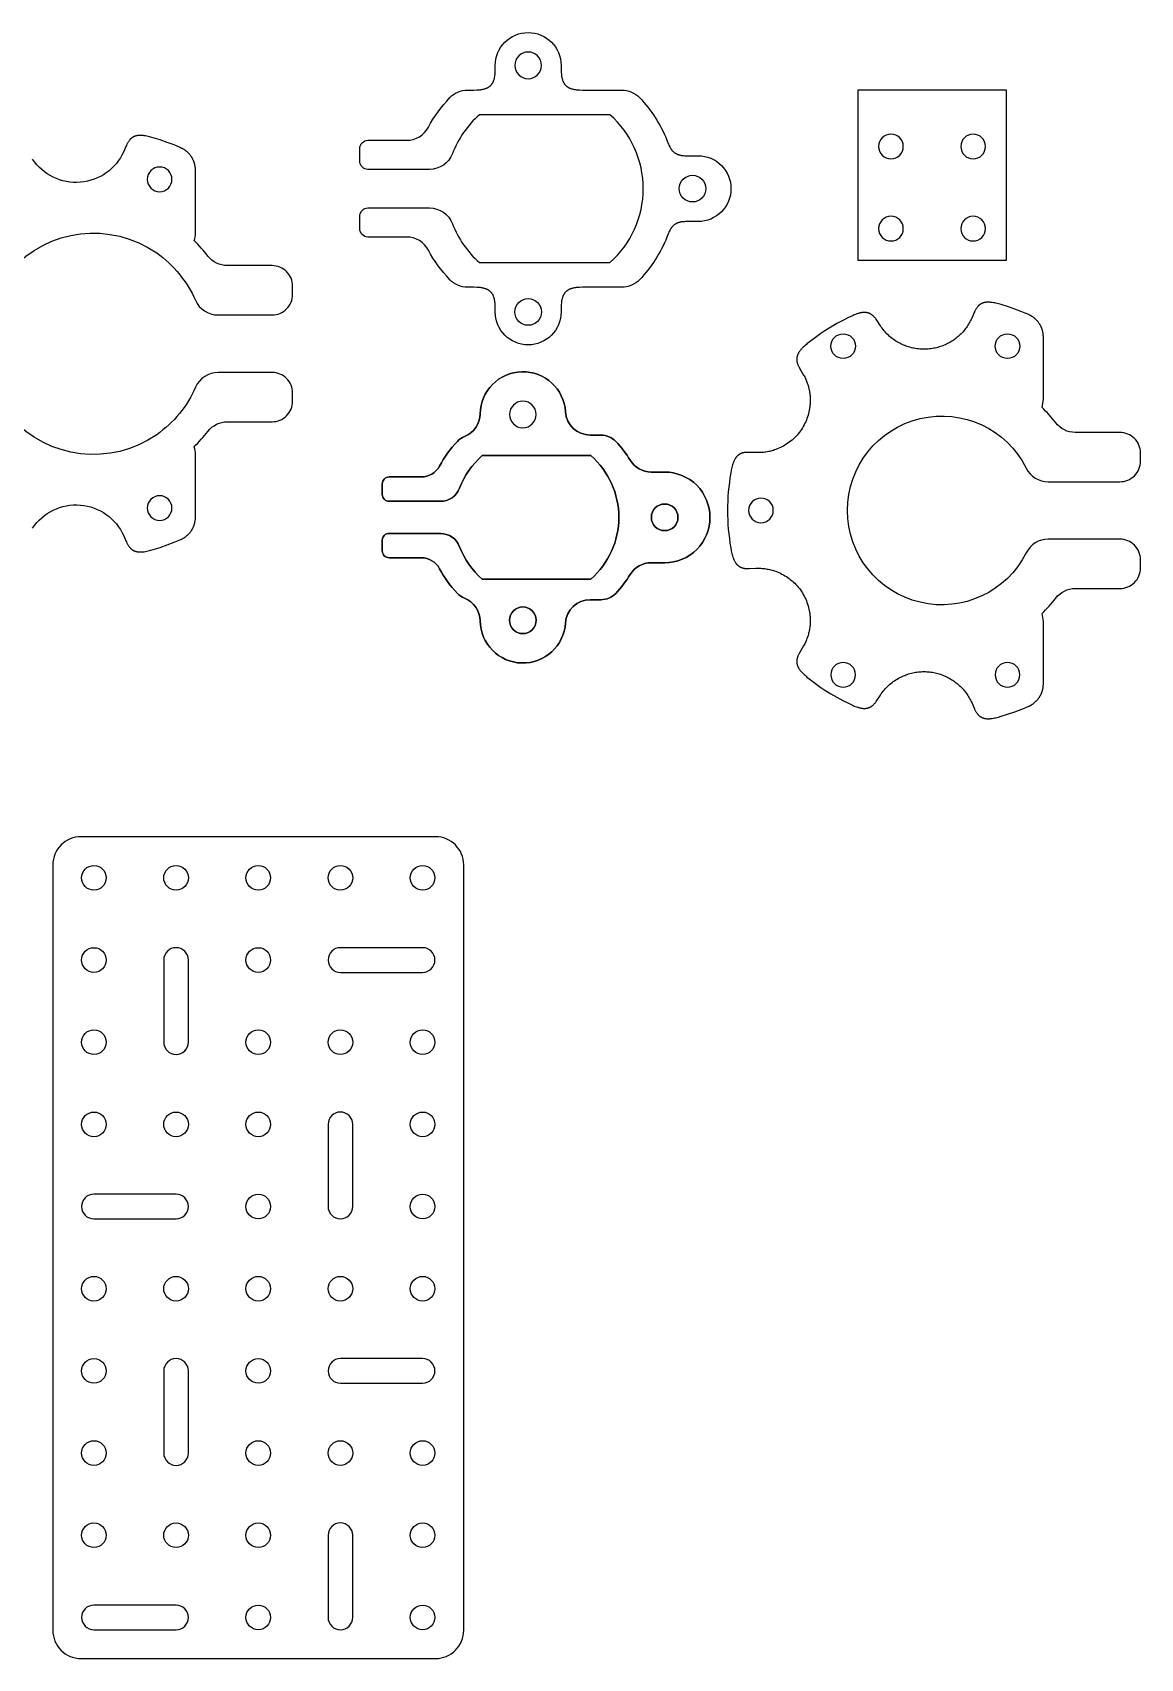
# Model space of a CAD drawing. Extents: x 544 to 790, y -228 to 395.
# Drawn here: x 655.4 to 790.2, y 195.5 to 393.4 of the extents above; entities that cross this region are included whole.
import ezdxf

# ---------------------------------------------------------------- set-up
doc = ezdxf.new("R2010")
doc.units = 0
doc.layers.add('DEFAULT', color=7, linetype='CONTINUOUS')
doc.layers.add('FAB', color=7, linetype='CONTINUOUS')

msp = doc.modelspace()

# ---------------------------------------------------------------- linework, layer by layer
at = {"layer": 'DEFAULT'}
msp.add_lwpolyline([(739.96, 335.25), (739.97, 334.69), (739.99, 334.12), (740.02, 333.55), (740.06, 332.98), (740.12, 332.41), (740.19, 331.84), (740.27, 331.26), (740.36, 330.69), (740.43, 330.34), (740.47, 330.17), (740.5, 330.01), (740.54, 329.86), (740.58, 329.71), (740.63, 329.56), (740.65, 329.49), (740.68, 329.42), (740.7, 329.36), (740.73, 329.29), (740.76, 329.23), (740.79, 329.16), (740.82, 329.1), (740.85, 329.04), (740.88, 328.99), (740.92, 328.93), (740.95, 328.87), (740.99, 328.82), (741.01, 328.8), (741.03, 328.77), (741.05, 328.75), (741.07, 328.72), (741.09, 328.7), (741.11, 328.68), (741.13, 328.65), (741.16, 328.63), (741.18, 328.61), (741.2, 328.59), (741.22, 328.57), (741.25, 328.55), (741.27, 328.53), (741.29, 328.51), (741.32, 328.49), (741.34, 328.47), (741.37, 328.46), (741.4, 328.44), (741.42, 328.42), (741.45, 328.41), (741.47, 328.39), (741.5, 328.38), (741.53, 328.36), (741.56, 328.35), (741.59, 328.34), (741.61, 328.32), (741.64, 328.31), (741.67, 328.3), (741.7, 328.29), (741.73, 328.28), (741.76, 328.27), (741.79, 328.26), (741.83, 328.25), (741.86, 328.24), (741.92, 328.23), (741.99, 328.21), (742.05, 328.2), (742.12, 328.19), (742.19, 328.19), (742.26, 328.18), (742.33, 328.18), (742.41, 328.17), (742.48, 328.17), (742.63, 328.18), (743.43, 328.22), (743.58, 328.22), (743.73, 328.22), (743.88, 328.22), (744.04, 328.21), (744.19, 328.2), (744.34, 328.19), (744.5, 328.17), (744.65, 328.15), (744.8, 328.12), (744.95, 328.09), (745.1, 328.06), (745.25, 328.02), (745.4, 327.98), (745.55, 327.94), (745.69, 327.89), (745.83, 327.84), (746.02, 327.77), (746.21, 327.69), (746.4, 327.61), (746.59, 327.51), (746.77, 327.41), (746.95, 327.31), (747.13, 327.2), (747.31, 327.08), (747.48, 326.95), (747.65, 326.82), (747.82, 326.68), (747.98, 326.54), (748.14, 326.39), (748.29, 326.24), (748.43, 326.08), (748.57, 325.91), (748.71, 325.74), (748.84, 325.57), (748.96, 325.39), (749.08, 325.21), (749.19, 325.02), (749.3, 324.83), (749.39, 324.64), (749.48, 324.45), (749.57, 324.25), (749.64, 324.05), (749.71, 323.85), (749.77, 323.66), (749.83, 323.45), (749.88, 323.25), (749.92, 323.05), (749.95, 322.85), (749.97, 322.73), (749.99, 322.6), (750, 322.47), (750.02, 322.33), (750.02, 322.2), (750.03, 322.07), (750.03, 321.94), (750.03, 321.8), (750.03, 321.67), (750.03, 321.53), (750.02, 321.4), (750.01, 321.26), (749.99, 321.12), (749.97, 320.99), (749.95, 320.85), (749.93, 320.72), (749.9, 320.58), (749.88, 320.45), (749.84, 320.31), (749.81, 320.18), (749.77, 320.04), (749.73, 319.91), (749.68, 319.78), (749.64, 319.65), (749.59, 319.52), (749.54, 319.39), (749.48, 319.26), (749.42, 319.13), (749.36, 319.01), (749.3, 318.89), (749.23, 318.76), (748.74, 317.94), (748.67, 317.81), (748.63, 317.74), (748.6, 317.68), (748.57, 317.61), (748.54, 317.55), (748.52, 317.49), (748.49, 317.42), (748.47, 317.36), (748.45, 317.29), (748.44, 317.26), (748.44, 317.23), (748.43, 317.2), (748.42, 317.17), (748.42, 317.14), (748.41, 317.11), (748.41, 317.07), (748.4, 317.04), (748.4, 317.01), (748.4, 316.98), (748.39, 316.95), (748.39, 316.92), (748.39, 316.89), (748.39, 316.86), (748.39, 316.83), (748.39, 316.8), (748.4, 316.77), (748.4, 316.73), (748.4, 316.7), (748.41, 316.67), (748.41, 316.64), (748.42, 316.61), (748.42, 316.58), (748.43, 316.55), (748.44, 316.52), (748.44, 316.49), (748.45, 316.46), (748.46, 316.43), (748.47, 316.4), (748.48, 316.37), (748.49, 316.34), (748.5, 316.31), (748.52, 316.28), (748.53, 316.25), (748.54, 316.22), (748.56, 316.19), (748.59, 316.13), (748.62, 316.08), (748.66, 316.02), (748.69, 315.96), (748.73, 315.9), (748.77, 315.84), (748.82, 315.79), (748.86, 315.73), (748.91, 315.68), (748.96, 315.62), (749.01, 315.56), (749.06, 315.51), (749.17, 315.4), (749.28, 315.29), (749.4, 315.19), (749.52, 315.08), (749.64, 314.98), (749.9, 314.77), (750.34, 314.43), (750.82, 314.08), (751.33, 313.72), (751.83, 313.39), (752.53, 312.95), (753.26, 312.52), (754.01, 312.12), (754.77, 311.74), (755.09, 311.59), (755.25, 311.52), (755.4, 311.45), (755.55, 311.39), (755.69, 311.34), (755.84, 311.29), (755.91, 311.27), (755.98, 311.25), (756.05, 311.23), (756.12, 311.22), (756.19, 311.2), (756.26, 311.19), (756.32, 311.18), (756.39, 311.17), (756.46, 311.16), (756.52, 311.16), (756.59, 311.16), (756.65, 311.16), (756.69, 311.16), (756.72, 311.16), (756.75, 311.16), (756.78, 311.16), (756.81, 311.17), (756.84, 311.17), (756.87, 311.17), (756.9, 311.18), (756.93, 311.18), (756.97, 311.19), (757, 311.2), (757.03, 311.2), (757.06, 311.21), (757.08, 311.22), (757.11, 311.23), (757.14, 311.24), (757.17, 311.25), (757.2, 311.26), (757.23, 311.27), (757.26, 311.28), (757.29, 311.3), (757.31, 311.31), (757.34, 311.32), (757.37, 311.34), (757.4, 311.35), (757.42, 311.37), (757.45, 311.39), (757.48, 311.4), (757.5, 311.42), (757.53, 311.44), (757.55, 311.46), (757.58, 311.48), (757.6, 311.5), (757.63, 311.52), (757.68, 311.56), (757.73, 311.61), (757.78, 311.66), (757.82, 311.71), (757.87, 311.76), (757.92, 311.81), (757.96, 311.87), (758.01, 311.93), (758.05, 311.99), (758.14, 312.11), (758.57, 312.78), (758.67, 312.94), (758.78, 313.09), (758.9, 313.24), (759.02, 313.38), (759.14, 313.53), (759.27, 313.67), (759.41, 313.8), (759.55, 313.94), (759.69, 314.06), (759.84, 314.19), (759.99, 314.31), (760.14, 314.42), (760.3, 314.53), (760.45, 314.64), (760.61, 314.73), (760.77, 314.83), (760.92, 314.9), (761.06, 314.98), (761.22, 315.05), (761.37, 315.12), (761.53, 315.18), (761.68, 315.24), (761.84, 315.3), (762.01, 315.35), (762.17, 315.4), (762.34, 315.44), (762.51, 315.48), (762.67, 315.52), (762.84, 315.55), (763.01, 315.57), (763.19, 315.6), (763.36, 315.61), (763.53, 315.62), (763.7, 315.63), (763.88, 315.63), (764.05, 315.63), (764.22, 315.62), (764.39, 315.61), (764.56, 315.6), (764.73, 315.57), (764.9, 315.55), (765.07, 315.52), (765.24, 315.49), (765.4, 315.45), (765.56, 315.4), (765.72, 315.36), (765.88, 315.31), (766.04, 315.25), (766.18, 315.2), (766.32, 315.14), (766.46, 315.08), (766.6, 315.02), (766.74, 314.95), (766.88, 314.88), (767.01, 314.81), (767.15, 314.73), (767.28, 314.64), (767.42, 314.56), (767.55, 314.47), (767.68, 314.37), (767.8, 314.28), (767.93, 314.17), (768.05, 314.07), (768.17, 313.96), (768.29, 313.85), (768.41, 313.74), (768.52, 313.62), (768.63, 313.5), (768.74, 313.37), (768.84, 313.25), (768.94, 313.12), (769.04, 312.99), (769.13, 312.85), (769.22, 312.72), (769.31, 312.58), (769.39, 312.44), (769.47, 312.3), (769.55, 312.15), (769.62, 312.01), (769.69, 311.86), (770.01, 311.1), (770.08, 310.96), (770.11, 310.9), (770.14, 310.83), (770.18, 310.77), (770.22, 310.71), (770.25, 310.65), (770.29, 310.6), (770.33, 310.54), (770.37, 310.49), (770.39, 310.47), (770.41, 310.44), (770.43, 310.42), (770.46, 310.39), (770.48, 310.37), (770.5, 310.35), (770.52, 310.33), (770.55, 310.31), (770.57, 310.28), (770.59, 310.26), (770.62, 310.24), (770.64, 310.23), (770.67, 310.21), (770.69, 310.19), (770.72, 310.17), (770.74, 310.15), (770.77, 310.14), (770.79, 310.12), (770.82, 310.11), (770.85, 310.09), (770.88, 310.08), (770.9, 310.07), (770.93, 310.05), (770.96, 310.04), (770.99, 310.03), (771.02, 310.02), (771.05, 310.01), (771.08, 310), (771.11, 309.99), (771.14, 309.98), (771.17, 309.97), (771.2, 309.96), (771.23, 309.95), (771.26, 309.95), (771.29, 309.94), (771.33, 309.94), (771.39, 309.93), (771.46, 309.92), (771.53, 309.91), (771.59, 309.91), (771.66, 309.91), (771.73, 309.91), (771.81, 309.91), (771.88, 309.91), (771.95, 309.92), (772.02, 309.93), (772.1, 309.93), (772.17, 309.94), (772.33, 309.97), (772.48, 310), (772.63, 310.03), (772.79, 310.07), (772.95, 310.11), (773.26, 310.2), (774.06, 310.44), (774.92, 310.74), (775.79, 311.07), (776.21, 311.24), (776.63, 311.42), (776.68, 311.44), (776.73, 311.47), (776.78, 311.49), (776.82, 311.52), (776.87, 311.55), (776.92, 311.57), (776.97, 311.6), (777.02, 311.63), (777.06, 311.66), (777.11, 311.69), (777.16, 311.73), (777.2, 311.76), (777.25, 311.79), (777.29, 311.83), (777.34, 311.87), (777.38, 311.9), (777.42, 311.94), (777.46, 311.98), (777.5, 312.02), (777.54, 312.06), (777.58, 312.1), (777.62, 312.14), (777.66, 312.18), (777.7, 312.22), (777.73, 312.27), (777.77, 312.31), (777.8, 312.36), (777.83, 312.4), (777.87, 312.45), (777.9, 312.49), (777.93, 312.54), (777.96, 312.59), (777.99, 312.63), (778.02, 312.68), (778.04, 312.73), (778.07, 312.78), (778.09, 312.83), (778.12, 312.88), (778.14, 312.92), (778.16, 312.97), (778.18, 313.02), (778.2, 313.07), (778.22, 313.12), (778.24, 313.17), (778.26, 313.22), (778.27, 313.27), (778.29, 313.33), (778.3, 313.38), (778.33, 313.48), (778.35, 313.58), (778.37, 313.68), (778.38, 313.78), (778.39, 313.87), (778.4, 313.97), (778.41, 314.07), (778.41, 314.16), (778.41, 321.72), (778.24, 322.71, 0.036345), (779.91, 324.58, -0.232837), (782.29, 325.75), (787.72, 325.75, 0.414214), (790.22, 328.25), (790.22, 329.25, 0.414214), (787.72, 331.75), (779, 331.75, 0.283758), (776.32, 330.1, -4.224843), (776.32, 340.4, 0.283758), (779, 338.74), (787.72, 338.74, 0.414214), (790.22, 341.24), (790.22, 342.24, 0.414214), (787.72, 344.74), (782.29, 344.74, -0.232837), (779.91, 345.91, 0.036345), (778.24, 347.79), (778.41, 348.77), (778.41, 356.33), (778.41, 356.43), (778.4, 356.53), (778.39, 356.62), (778.38, 356.72), (778.37, 356.82), (778.35, 356.92), (778.33, 357.02), (778.3, 357.12), (778.29, 357.17), (778.27, 357.22), (778.26, 357.27), (778.24, 357.32), (778.22, 357.37), (778.2, 357.42), (778.18, 357.47), (778.16, 357.52), (778.14, 357.57), (778.12, 357.62), (778.09, 357.67), (778.07, 357.72), (778.04, 357.77), (778.02, 357.82), (777.99, 357.86), (777.96, 357.91), (777.93, 357.96), (777.9, 358.01), (777.87, 358.05), (777.83, 358.1), (777.8, 358.14), (777.77, 358.19), (777.73, 358.23), (777.7, 358.27), (777.66, 358.32), (777.62, 358.36), (777.58, 358.4), (777.54, 358.44), (777.5, 358.48), (777.46, 358.52), (777.42, 358.56), (777.38, 358.6), (777.34, 358.63), (777.29, 358.67), (777.25, 358.7), (777.2, 358.74), (777.16, 358.77), (777.11, 358.8), (777.06, 358.83), (777.02, 358.87), (776.97, 358.89), (776.92, 358.92), (776.87, 358.95), (776.82, 358.98), (776.78, 359), (776.73, 359.03), (776.68, 359.05), (776.63, 359.08), (776.21, 359.25), (775.79, 359.43), (774.92, 359.76), (774.06, 360.06), (773.26, 360.3), (772.95, 360.39), (772.79, 360.43), (772.63, 360.47), (772.48, 360.5), (772.33, 360.53), (772.17, 360.55), (772.1, 360.56), (772.02, 360.57), (771.95, 360.58), (771.88, 360.58), (771.81, 360.59), (771.73, 360.59), (771.66, 360.59), (771.59, 360.59), (771.53, 360.58), (771.46, 360.58), (771.39, 360.57), (771.33, 360.56), (771.29, 360.56), (771.26, 360.55), (771.23, 360.54), (771.2, 360.54), (771.17, 360.53), (771.14, 360.52), (771.11, 360.51), (771.08, 360.5), (771.05, 360.49), (771.02, 360.48), (770.99, 360.47), (770.96, 360.46), (770.93, 360.45), (770.9, 360.43), (770.88, 360.42), (770.85, 360.4), (770.82, 360.39), (770.79, 360.38), (770.77, 360.36), (770.74, 360.34), (770.72, 360.33), (770.69, 360.31), (770.67, 360.29), (770.64, 360.27), (770.62, 360.25), (770.59, 360.23), (770.57, 360.21), (770.55, 360.19), (770.52, 360.17), (770.5, 360.15), (770.48, 360.13), (770.46, 360.1), (770.43, 360.08), (770.41, 360.06), (770.39, 360.03), (770.37, 360.01), (770.33, 359.95), (770.29, 359.9), (770.25, 359.84), (770.22, 359.79), (770.18, 359.73), (770.14, 359.66), (770.11, 359.6), (770.08, 359.53), (770.01, 359.4), (769.69, 358.64), (769.62, 358.49), (769.55, 358.35), (769.47, 358.2), (769.39, 358.06), (769.31, 357.92), (769.22, 357.78), (769.13, 357.64), (769.04, 357.51), (768.94, 357.38), (768.84, 357.25), (768.74, 357.12), (768.63, 357), (768.52, 356.88), (768.41, 356.76), (768.29, 356.65), (768.17, 356.54), (768.05, 356.43), (767.93, 356.32), (767.8, 356.22), (767.68, 356.13), (767.55, 356.03), (767.42, 355.94), (767.28, 355.85), (767.15, 355.77), (767.01, 355.69), (766.88, 355.62), (766.74, 355.55), (766.6, 355.48), (766.46, 355.41), (766.32, 355.35), (766.18, 355.3), (766.04, 355.24), (765.88, 355.19), (765.72, 355.14), (765.56, 355.09), (765.4, 355.05), (765.24, 355.01), (765.07, 354.98), (764.9, 354.95), (764.73, 354.92), (764.56, 354.9), (764.39, 354.89), (764.22, 354.87), (764.05, 354.87), (763.88, 354.86), (763.7, 354.87), (763.53, 354.87), (763.36, 354.89), (763.19, 354.9), (763.01, 354.92), (762.84, 354.95), (762.67, 354.98), (762.51, 355.01), (762.34, 355.05), (762.17, 355.1), (762.01, 355.14), (761.84, 355.2), (761.68, 355.25), (761.53, 355.31), (761.37, 355.38), (761.22, 355.45), (761.06, 355.52), (760.92, 355.59), (760.77, 355.67), (760.61, 355.76), (760.45, 355.86), (760.3, 355.97), (760.14, 356.08), (759.99, 356.19), (759.84, 356.31), (759.69, 356.43), (759.55, 356.56), (759.41, 356.7), (759.27, 356.83), (759.14, 356.97), (759.02, 357.12), (758.9, 357.26), (758.78, 357.41), (758.67, 357.56), (758.57, 357.71), (758.14, 358.39), (758.05, 358.51), (758.01, 358.57), (757.96, 358.63), (757.92, 358.68), (757.87, 358.74), (757.82, 358.79), (757.78, 358.84), (757.73, 358.89), (757.68, 358.93), (757.63, 358.98), (757.6, 359), (757.58, 359.02), (757.55, 359.04), (757.53, 359.06), (757.5, 359.08), (757.48, 359.09), (757.45, 359.11), (757.42, 359.13), (757.4, 359.14), (757.37, 359.16), (757.34, 359.17), (757.31, 359.19), (757.29, 359.2), (757.26, 359.21), (757.23, 359.23), (757.2, 359.24), (757.17, 359.25), (757.14, 359.26), (757.11, 359.27), (757.08, 359.28), (757.06, 359.29), (757.03, 359.29), (757, 359.3), (756.97, 359.31), (756.93, 359.31), (756.9, 359.32), (756.87, 359.32), (756.84, 359.33), (756.81, 359.33), (756.78, 359.33), (756.75, 359.34), (756.72, 359.34), (756.69, 359.34), (756.65, 359.34), (756.59, 359.34), (756.52, 359.34), (756.46, 359.33), (756.39, 359.33), (756.32, 359.32), (756.26, 359.31), (756.19, 359.3), (756.12, 359.28), (756.05, 359.26), (755.98, 359.25), (755.91, 359.23), (755.84, 359.21), (755.69, 359.16), (755.55, 359.1), (755.4, 359.05), (755.25, 358.98), (755.09, 358.91), (754.77, 358.76), (754.01, 358.38), (753.26, 357.98), (752.53, 357.55), (751.83, 357.11), (751.33, 356.77), (750.82, 356.42), (750.34, 356.06), (749.9, 355.72), (749.64, 355.52), (749.52, 355.42), (749.4, 355.31), (749.28, 355.21), (749.17, 355.1), (749.06, 354.99), (749.01, 354.93), (748.96, 354.88), (748.91, 354.82), (748.86, 354.77), (748.82, 354.71), (748.77, 354.65), (748.73, 354.6), (748.69, 354.54), (748.66, 354.48), (748.62, 354.42), (748.59, 354.36), (748.56, 354.3), (748.54, 354.28), (748.53, 354.25), (748.52, 354.22), (748.5, 354.19), (748.49, 354.16), (748.48, 354.13), (748.47, 354.1), (748.46, 354.07), (748.45, 354.04), (748.44, 354.01), (748.44, 353.98), (748.43, 353.95), (748.42, 353.92), (748.42, 353.89), (748.41, 353.85), (748.41, 353.82), (748.4, 353.79), (748.4, 353.76), (748.4, 353.73), (748.39, 353.7), (748.39, 353.67), (748.39, 353.64), (748.39, 353.61), (748.39, 353.58), (748.39, 353.55), (748.4, 353.52), (748.4, 353.49), (748.4, 353.45), (748.41, 353.42), (748.41, 353.39), (748.42, 353.36), (748.42, 353.33), (748.43, 353.3), (748.44, 353.27), (748.44, 353.23), (748.45, 353.2), (748.47, 353.14), (748.49, 353.08), (748.52, 353.01), (748.54, 352.95), (748.57, 352.88), (748.6, 352.82), (748.63, 352.75), (748.67, 352.69), (748.74, 352.56), (749.23, 351.73), (749.3, 351.61), (749.36, 351.49), (749.42, 351.36), (749.48, 351.24), (749.54, 351.11), (749.59, 350.98), (749.64, 350.85), (749.68, 350.72), (749.73, 350.59), (749.77, 350.45), (749.81, 350.32), (749.84, 350.19), (749.88, 350.05), (749.9, 349.92), (749.93, 349.78), (749.95, 349.65), (749.97, 349.51), (749.99, 349.37), (750.01, 349.24), (750.02, 349.1), (750.03, 348.97), (750.03, 348.83), (750.03, 348.7), (750.03, 348.56), (750.03, 348.43), (750.02, 348.3), (750.02, 348.16), (750, 348.03), (749.99, 347.9), (749.97, 347.77), (749.95, 347.64), (749.92, 347.44), (749.88, 347.24), (749.83, 347.04), (749.77, 346.84), (749.71, 346.64), (749.64, 346.44), (749.57, 346.25), (749.48, 346.05), (749.39, 345.86), (749.3, 345.67), (749.19, 345.48), (749.08, 345.29), (748.96, 345.11), (748.84, 344.93), (748.71, 344.76), (748.57, 344.59), (748.43, 344.42), (748.29, 344.26), (748.14, 344.11), (747.98, 343.96), (747.82, 343.81), (747.65, 343.68), (747.48, 343.54), (747.31, 343.42), (747.13, 343.3), (746.95, 343.19), (746.77, 343.08), (746.59, 342.98), (746.4, 342.89), (746.21, 342.81), (746.02, 342.73), (745.83, 342.65), (745.69, 342.61), (745.55, 342.56), (745.4, 342.52), (745.25, 342.48), (745.1, 342.44), (744.95, 342.41), (744.8, 342.38), (744.65, 342.35), (744.5, 342.33), (744.34, 342.31), (744.19, 342.3), (744.04, 342.29), (743.88, 342.28), (743.73, 342.28), (743.58, 342.28), (743.43, 342.28), (742.63, 342.32), (742.48, 342.32), (742.41, 342.32), (742.33, 342.32), (742.26, 342.32), (742.19, 342.31), (742.12, 342.3), (742.05, 342.29), (741.99, 342.28), (741.92, 342.27), (741.86, 342.26), (741.83, 342.25), (741.79, 342.24), (741.76, 342.23), (741.73, 342.22), (741.7, 342.21), (741.67, 342.2), (741.64, 342.19), (741.61, 342.17), (741.59, 342.16), (741.56, 342.15), (741.53, 342.14), (741.5, 342.12), (741.47, 342.11), (741.45, 342.09), (741.42, 342.08), (741.4, 342.06), (741.37, 342.04), (741.34, 342.02), (741.32, 342.01), (741.29, 341.99), (741.27, 341.97), (741.25, 341.95), (741.22, 341.93), (741.2, 341.91), (741.18, 341.89), (741.16, 341.87), (741.13, 341.84), (741.11, 341.82), (741.09, 341.8), (741.07, 341.77), (741.05, 341.75), (741.03, 341.73), (741.01, 341.7), (740.99, 341.68), (740.95, 341.62), (740.92, 341.57), (740.88, 341.51), (740.85, 341.45), (740.82, 341.4), (740.79, 341.33), (740.76, 341.27), (740.73, 341.21), (740.7, 341.14), (740.68, 341.07), (740.65, 341.01), (740.63, 340.94), (740.58, 340.79), (740.54, 340.64), (740.5, 340.49), (740.47, 340.33), (740.43, 340.16), (740.36, 339.81), (740.27, 339.23), (740.19, 338.66), (740.12, 338.09), (740.06, 337.52), (740.02, 336.95), (739.99, 336.38), (739.97, 335.81)], format="xyb", close=True, dxfattribs=at)
for centre in [(754.04, 355.24, -5), (774.04, 355.24, -5)]:
    msp.add_circle(centre, 1.5, dxfattribs=at)
at = {"layer": 'DEFAULT', "extrusion": (0, 0, -1)}
for centre in [(-744.04, 335.25, 5), (-754.04, 315.25, 5), (-774.04, 315.25, 5)]:
    msp.add_circle(centre, 1.5, dxfattribs=at)
at = {"layer": 'FAB'}
for points in [[(740.39, 374.41, -0.414214), (736.39, 370.41), (735.38, 370.41), (735.12, 370.4), (734.87, 370.4), (734.75, 370.39), (734.63, 370.38), (734.51, 370.37), (734.45, 370.36), (734.39, 370.36), (734.33, 370.35), (734.27, 370.33), (734.22, 370.32), (734.16, 370.31), (734.11, 370.3), (734.05, 370.28), (734, 370.26), (733.95, 370.25), (733.9, 370.23), (733.85, 370.21), (733.8, 370.19), (733.75, 370.16), (733.7, 370.14), (733.66, 370.11), (733.61, 370.08), (733.57, 370.06), (733.52, 370.03), (733.48, 369.99), (733.44, 369.96), (733.4, 369.93), (733.36, 369.89), (733.32, 369.85), (733.28, 369.82), (733.24, 369.78), (733.21, 369.73), (733.17, 369.69), (733.14, 369.65), (733.11, 369.6), (733.08, 369.56), (733.05, 369.51), (733.02, 369.46), (732.99, 369.41), (732.96, 369.36), (732.93, 369.31), (732.88, 369.2), (732.82, 369.09), (732.78, 368.98), (732.59, 368.51, -0.097147), (729.26, 363.33, -0.204302), (727.09, 362.41), (722.71, 362.41), (722.34, 362.4), (721.97, 362.39), (721.8, 362.38), (721.62, 362.37), (721.54, 362.36), (721.46, 362.35), (721.38, 362.34), (721.3, 362.32), (721.22, 362.31), (721.14, 362.29), (721.07, 362.27), (720.99, 362.25), (720.92, 362.23), (720.85, 362.2), (720.82, 362.19), (720.79, 362.18), (720.75, 362.16), (720.72, 362.15), (720.69, 362.13), (720.66, 362.12), (720.63, 362.1), (720.6, 362.08), (720.57, 362.07), (720.54, 362.05), (720.51, 362.03), (720.48, 362.01), (720.45, 361.99), (720.43, 361.97), (720.4, 361.95), (720.37, 361.93), (720.35, 361.91), (720.32, 361.89), (720.3, 361.87), (720.28, 361.84), (720.25, 361.82), (720.23, 361.79), (720.21, 361.77), (720.19, 361.74), (720.17, 361.72), (720.15, 361.69), (720.13, 361.67), (720.11, 361.64), (720.09, 361.61), (720.07, 361.58), (720.05, 361.55), (720.03, 361.52), (720.02, 361.49), (720, 361.46), (719.99, 361.43), (719.97, 361.4), (719.96, 361.37), (719.94, 361.33), (719.93, 361.3), (719.92, 361.27), (719.89, 361.2), (719.87, 361.13), (719.85, 361.05), (719.83, 360.98), (719.81, 360.9), (719.8, 360.82), (719.78, 360.74), (719.77, 360.66), (719.76, 360.58), (719.75, 360.49), (719.73, 360.32), (719.72, 360.14), (719.71, 359.78), (719.71, 359.41), (719.71, 359.4, -1), (711.71, 359.4), (711.71, 359.41), (711.71, 359.78), (711.7, 360.14), (711.69, 360.32), (711.68, 360.49), (711.67, 360.58), (711.66, 360.66), (711.65, 360.74), (711.63, 360.82), (711.62, 360.9), (711.6, 360.98), (711.58, 361.05), (711.56, 361.13), (711.54, 361.2), (711.51, 361.27), (711.5, 361.3), (711.49, 361.33), (711.47, 361.37), (711.46, 361.4), (711.44, 361.43), (711.43, 361.46), (711.41, 361.49), (711.39, 361.52), (711.38, 361.55), (711.36, 361.58), (711.34, 361.61), (711.32, 361.64), (711.3, 361.67), (711.28, 361.69), (711.26, 361.72), (711.24, 361.74), (711.22, 361.77), (711.2, 361.79), (711.17, 361.82), (711.15, 361.84), (711.13, 361.87), (711.1, 361.89), (711.08, 361.91), (711.05, 361.93), (711.03, 361.95), (711, 361.97), (710.97, 361.99), (710.95, 362.01), (710.92, 362.03), (710.89, 362.05), (710.86, 362.07), (710.83, 362.08), (710.8, 362.1), (710.77, 362.12), (710.74, 362.13), (710.71, 362.15), (710.67, 362.16), (710.64, 362.18), (710.61, 362.19), (710.57, 362.2), (710.51, 362.23), (710.43, 362.25), (710.36, 362.27), (710.29, 362.29), (710.21, 362.31), (710.13, 362.32), (710.05, 362.34), (709.97, 362.35), (709.89, 362.36), (709.8, 362.37), (709.63, 362.38), (709.45, 362.39), (709.09, 362.4), (708.71, 362.41), (708.33, 362.41, -0.204302), (706.17, 363.33, -0.069648), (703.57, 366.92, 0.277904), (700.92, 368.52), (696.21, 368.52, -0.414214), (695.21, 369.52), (695.21, 371.06, -0.414214), (696.21, 372.06), (703.7, 372.06, -0.311172), (706.5, 370.13, 0.121585), (709.78, 365.41), (725.65, 365.41, 0.451416), (725.65, 383.41), (709.78, 383.41, 0.121585), (706.5, 378.68, -0.311172), (703.7, 376.75), (696.21, 376.75, -0.414214), (695.21, 377.75), (695.21, 379.29, -0.414214), (696.21, 380.29), (700.92, 380.29, 0.277904), (703.57, 381.89, -0.069648), (706.17, 385.48, -0.204302), (708.33, 386.41), (708.71, 386.41), (709.09, 386.41), (709.45, 386.42), (709.63, 386.43), (709.8, 386.44), (709.89, 386.45), (709.97, 386.46), (710.05, 386.47), (710.13, 386.49), (710.21, 386.5), (710.29, 386.52), (710.36, 386.54), (710.43, 386.56), (710.51, 386.58), (710.57, 386.61), (710.61, 386.62), (710.64, 386.63), (710.67, 386.65), (710.71, 386.66), (710.74, 386.68), (710.77, 386.69), (710.8, 386.71), (710.83, 386.73), (710.86, 386.74), (710.89, 386.76), (710.92, 386.78), (710.95, 386.8), (710.97, 386.82), (711, 386.84), (711.03, 386.86), (711.05, 386.88), (711.08, 386.9), (711.1, 386.92), (711.13, 386.94), (711.15, 386.97), (711.17, 386.99), (711.2, 387.02), (711.22, 387.04), (711.24, 387.07), (711.26, 387.09), (711.28, 387.12), (711.3, 387.15), (711.32, 387.17), (711.34, 387.2), (711.36, 387.23), (711.38, 387.26), (711.39, 387.29), (711.41, 387.32), (711.43, 387.35), (711.44, 387.38), (711.46, 387.41), (711.47, 387.44), (711.49, 387.48), (711.5, 387.51), (711.51, 387.54), (711.54, 387.61), (711.56, 387.68), (711.58, 387.76), (711.6, 387.83), (711.62, 387.91), (711.63, 387.99), (711.65, 388.07), (711.66, 388.15), (711.67, 388.23), (711.68, 388.32), (711.69, 388.49), (711.7, 388.67), (711.71, 389.03), (711.71, 389.41), (711.71, 389.41, -1), (719.71, 389.41), (719.71, 389.41), (719.71, 389.03), (719.72, 388.67), (719.73, 388.49), (719.75, 388.32), (719.76, 388.23), (719.77, 388.15), (719.78, 388.07), (719.8, 387.99), (719.81, 387.91), (719.83, 387.83), (719.85, 387.76), (719.87, 387.68), (719.89, 387.61), (719.92, 387.54), (719.93, 387.51), (719.94, 387.48), (719.96, 387.44), (719.97, 387.41), (719.99, 387.38), (720, 387.35), (720.02, 387.32), (720.03, 387.29), (720.05, 387.26), (720.07, 387.23), (720.09, 387.2), (720.11, 387.17), (720.13, 387.15), (720.15, 387.12), (720.17, 387.09), (720.19, 387.07), (720.21, 387.04), (720.23, 387.02), (720.25, 386.99), (720.28, 386.97), (720.3, 386.94), (720.32, 386.92), (720.35, 386.9), (720.37, 386.88), (720.4, 386.86), (720.43, 386.84), (720.45, 386.82), (720.48, 386.8), (720.51, 386.78), (720.54, 386.76), (720.57, 386.74), (720.6, 386.73), (720.63, 386.71), (720.66, 386.69), (720.69, 386.68), (720.72, 386.66), (720.75, 386.65), (720.79, 386.63), (720.82, 386.62), (720.85, 386.61), (720.92, 386.58), (720.99, 386.56), (721.07, 386.54), (721.14, 386.52), (721.22, 386.5), (721.3, 386.49), (721.38, 386.47), (721.46, 386.46), (721.54, 386.45), (721.62, 386.44), (721.8, 386.43), (721.97, 386.42), (722.34, 386.41), (722.71, 386.41), (727.09, 386.41, -0.204302), (729.26, 385.48, -0.097147), (732.59, 380.3), (732.78, 379.83), (732.82, 379.72), (732.88, 379.61), (732.93, 379.5), (732.96, 379.45), (732.99, 379.4), (733.02, 379.35), (733.05, 379.3), (733.08, 379.25), (733.11, 379.21), (733.14, 379.16), (733.17, 379.12), (733.21, 379.08), (733.24, 379.03), (733.28, 378.99), (733.32, 378.96), (733.36, 378.92), (733.4, 378.88), (733.44, 378.85), (733.48, 378.82), (733.52, 378.78), (733.57, 378.75), (733.61, 378.73), (733.66, 378.7), (733.7, 378.67), (733.75, 378.65), (733.8, 378.62), (733.85, 378.6), (733.9, 378.58), (733.95, 378.56), (734, 378.55), (734.05, 378.53), (734.11, 378.51), (734.16, 378.5), (734.22, 378.49), (734.27, 378.48), (734.33, 378.46), (734.39, 378.46), (734.45, 378.45), (734.51, 378.44), (734.63, 378.43), (734.75, 378.42), (734.87, 378.41), (735.12, 378.41), (735.38, 378.41), (736.39, 378.41, -0.414214)], [(737.83, 334.41, -0.414214), (732.32, 328.89), (730.69, 328.89, 0.261617), (728.13, 327.46, -0.054407), (726.37, 325.16, -0.204302), (724.56, 324.39), (723.25, 324.39, 0.396673), (720.25, 321.57, -0.964341), (709.86, 321.82, 0.303434), (707.97, 324.57, -0.106925), (707.09, 325.16, -0.069648), (704.92, 328.16, 0.277904), (702.71, 329.49), (698.78, 329.49, -0.414214), (697.95, 330.33), (697.95, 331.62, -0.414214), (698.78, 332.45), (705.03, 332.45, -0.311172), (707.37, 330.84, 0.121585), (710.1, 326.89), (723.35, 326.89, 0.451416), (723.35, 341.92), (710.1, 341.92, 0.121585), (707.37, 337.97, -0.311172), (705.03, 336.36), (698.78, 336.36, -0.414214), (697.95, 337.19), (697.95, 338.48, -0.414214), (698.78, 339.32), (702.71, 339.32, 0.277904), (704.92, 340.65, -0.069648), (707.09, 343.65, -0.106925), (707.97, 344.24, 0.303434), (709.86, 346.99, -0.964341), (720.25, 347.24, 0.396673), (723.25, 344.42), (724.56, 344.42, -0.204302), (726.37, 343.65, -0.054407), (728.13, 341.35, 0.261617), (730.69, 339.92), (732.32, 339.92, -0.414214)], [(737.83, 334.41, 0.414214), (732.32, 339.92), (730.69, 339.92, -0.261617), (728.13, 341.35, 0.054407), (726.37, 343.65, 0.204302), (724.56, 344.42), (723.25, 344.42, -0.396673), (720.25, 347.24, 0.964341), (709.86, 346.99, -0.303434), (707.97, 344.24, 0.106925), (707.09, 343.65, 0.069648), (704.92, 340.65, -0.277904), (702.71, 339.32), (698.78, 339.32, 0.414214), (697.95, 338.48), (697.95, 337.19, 0.414214), (698.78, 336.36), (705.03, 336.36, 0.311172), (707.37, 337.97, -0.121585), (710.1, 341.92), (723.35, 341.92, -0.451416), (723.35, 326.89), (710.1, 326.89, -0.121585), (707.37, 330.84, 0.311172), (705.03, 332.45), (698.78, 332.45, 0.414214), (697.95, 331.62), (697.95, 330.33, 0.414214), (698.78, 329.49), (702.71, 329.49, -0.277904), (704.92, 328.16, 0.069648), (707.09, 325.16, 0.106925), (707.97, 324.57, -0.303434), (709.86, 321.82, 0.964341), (720.25, 321.57, -0.396673), (723.25, 324.39), (724.56, 324.39, 0.204302), (726.37, 325.16, 0.054407), (728.13, 327.46, -0.261617), (730.69, 328.89), (732.32, 328.89, 0.414214)], [(661.27, 295.54, 0.414214), (657.86, 292.13), (657.86, 198.96, 0.414214), (661.27, 195.54), (704.44, 195.54, 0.414214), (707.86, 198.96), (707.86, 292.13, 0.414214), (704.44, 295.54)], [(672.86, 269.04, 0.414214), (674.36, 270.54), (674.36, 280.54, 1), (671.36, 280.54), (671.36, 270.54, 0.414214)], [(704.36, 280.54, 0.414214), (702.86, 282.04), (692.86, 282.04, 1), (692.86, 279.04), (702.86, 279.04, 0.414214)], [(692.86, 249.04, 0.414214), (694.36, 250.54), (694.36, 260.54, 1), (691.36, 260.54), (691.36, 250.54, 0.414214)], [(674.36, 250.54, 0.414214), (672.86, 252.04), (662.86, 252.04, 1), (662.86, 249.04), (672.86, 249.04, 0.414214)], [(672.86, 219.04, 0.414214), (674.36, 220.54), (674.36, 230.54, 1), (671.36, 230.54), (671.36, 220.54, 0.414214)], [(704.36, 230.54, 0.414214), (702.86, 232.04), (692.86, 232.04, 1), (692.86, 229.04), (702.86, 229.04, 0.414214)], [(692.86, 199.04, 0.414214), (694.36, 200.54), (694.36, 210.54, 1), (691.36, 210.54), (691.36, 200.54, 0.414214)], [(674.36, 200.54, 0.414214), (672.86, 202.04), (662.86, 202.04, 1), (662.86, 199.04), (672.86, 199.04, 0.414214)]]:
    msp.add_lwpolyline(points, format="xyb", close=True, dxfattribs=at)
msp.add_lwpolyline([(773.86, 365.68), (755.86, 365.68), (755.86, 386.43), (773.86, 386.43)], close=True, dxfattribs=at)
msp.add_lwpolyline([(655.38, 333.08, -0.591623), (666.5, 332.15), (666.76, 331.56), (666.82, 331.41), (666.88, 331.28), (666.92, 331.21), (666.95, 331.15), (666.99, 331.08), (667.02, 331.02), (667.06, 330.96), (667.1, 330.91), (667.14, 330.85), (667.18, 330.8), (667.2, 330.77), (667.22, 330.75), (667.24, 330.72), (667.26, 330.7), (667.29, 330.67), (667.31, 330.65), (667.33, 330.63), (667.36, 330.61), (667.38, 330.59), (667.4, 330.56), (667.43, 330.54), (667.45, 330.52), (667.48, 330.51), (667.5, 330.49), (667.53, 330.47), (667.55, 330.45), (667.58, 330.44), (667.61, 330.42), (667.63, 330.4), (667.66, 330.39), (667.69, 330.37), (667.72, 330.36), (667.74, 330.35), (667.77, 330.33), (667.8, 330.32), (667.83, 330.31), (667.86, 330.3), (667.89, 330.29), (667.92, 330.28), (667.95, 330.27), (667.98, 330.26), (668.01, 330.25), (668.04, 330.25), (668.08, 330.24), (668.11, 330.23), (668.14, 330.23), (668.21, 330.22), (668.27, 330.21), (668.34, 330.2), (668.41, 330.2), (668.48, 330.2), (668.55, 330.2), (668.62, 330.2), (668.69, 330.2), (668.77, 330.21), (668.84, 330.22), (668.91, 330.22), (668.99, 330.23), (669.14, 330.26), (669.29, 330.29), (669.45, 330.32), (669.61, 330.36), (669.76, 330.4), (670.08, 330.49), (670.94, 330.75), (671.79, 331.05), (672.63, 331.37), (673.44, 331.71), (673.49, 331.73), (673.54, 331.76), (673.59, 331.78), (673.64, 331.81), (673.68, 331.83), (673.73, 331.86), (673.78, 331.89), (673.83, 331.92), (673.87, 331.95), (673.92, 331.98), (673.96, 332.01), (674.01, 332.04), (674.05, 332.08), (674.1, 332.11), (674.14, 332.15), (674.18, 332.18), (674.22, 332.22), (674.27, 332.26), (674.31, 332.3), (674.35, 332.33), (674.39, 332.37), (674.42, 332.42), (674.46, 332.46), (674.5, 332.5), (674.53, 332.54), (674.57, 332.58), (674.6, 332.63), (674.64, 332.67), (674.67, 332.72), (674.7, 332.76), (674.73, 332.81), (674.76, 332.86), (674.79, 332.91), (674.82, 332.95), (674.85, 333), (674.87, 333.05), (674.9, 333.1), (674.92, 333.15), (674.95, 333.2), (674.97, 333.25), (674.99, 333.3), (675.01, 333.35), (675.03, 333.4), (675.05, 333.45), (675.07, 333.5), (675.08, 333.55), (675.1, 333.6), (675.11, 333.65), (675.13, 333.7), (675.14, 333.75), (675.16, 333.85), (675.18, 333.96), (675.2, 334.06), (675.21, 334.16), (675.22, 334.26), (675.22, 334.36), (675.22, 334.45), (675.22, 342.01, 0.083908), (675.06, 343, 0.035891), (676.73, 344.87, -0.232837), (679.1, 346.04), (684.54, 346.04, 0.414214), (687.04, 348.54), (687.04, 349.54, 0.414214), (684.54, 352.04), (677.99, 352.04, 0.297592), (675.24, 350.25, -0.137709), (670.51, 344.47, -1.912659), (670.5, 366.59, -0.135306), (675.22, 360.82, 0.296071), (677.96, 359.04), (684.54, 359.04, 0.414214), (687.04, 361.54), (687.04, 362.54, 0.414214), (684.54, 365.04), (679.1, 365.04, -0.232837), (676.73, 366.21, 0.035713), (675.07, 368.08, 0.081602), (675.22, 369.04), (675.22, 376.63), (675.22, 376.73), (675.22, 376.83), (675.21, 376.93), (675.2, 377.03), (675.18, 377.13), (675.16, 377.23), (675.14, 377.33), (675.13, 377.39), (675.11, 377.44), (675.1, 377.49), (675.08, 377.54), (675.07, 377.59), (675.05, 377.64), (675.03, 377.69), (675.01, 377.74), (674.99, 377.79), (674.97, 377.84), (674.95, 377.89), (674.92, 377.94), (674.9, 377.99), (674.87, 378.04), (674.85, 378.09), (674.82, 378.14), (674.79, 378.18), (674.76, 378.23), (674.73, 378.28), (674.7, 378.32), (674.67, 378.37), (674.64, 378.41), (674.6, 378.46), (674.57, 378.5), (674.53, 378.55), (674.5, 378.59), (674.46, 378.63), (674.42, 378.67), (674.39, 378.71), (674.35, 378.75), (674.31, 378.79), (674.27, 378.83), (674.22, 378.87), (674.18, 378.91), (674.14, 378.94), (674.1, 378.98), (674.05, 379.01), (674.01, 379.05), (673.96, 379.08), (673.92, 379.11), (673.87, 379.14), (673.83, 379.17), (673.78, 379.2), (673.73, 379.23), (673.68, 379.25), (673.64, 379.28), (673.59, 379.31), (673.54, 379.33), (673.49, 379.35), (673.44, 379.38), (672.63, 379.72), (671.79, 380.04), (670.94, 380.34), (670.08, 380.6), (669.76, 380.69), (669.61, 380.73), (669.45, 380.77), (669.29, 380.8), (669.14, 380.83), (668.99, 380.85), (668.91, 380.86), (668.84, 380.87), (668.77, 380.88), (668.69, 380.88), (668.62, 380.89), (668.55, 380.89), (668.48, 380.89), (668.41, 380.89), (668.34, 380.88), (668.27, 380.88), (668.21, 380.87), (668.14, 380.86), (668.11, 380.85), (668.08, 380.85), (668.04, 380.84), (668.01, 380.83), (667.98, 380.83), (667.95, 380.82), (667.92, 380.81), (667.89, 380.8), (667.86, 380.79), (667.83, 380.78), (667.8, 380.76), (667.77, 380.75), (667.74, 380.74), (667.72, 380.73), (667.69, 380.71), (667.66, 380.7), (667.63, 380.68), (667.61, 380.67), (667.58, 380.65), (667.55, 380.64), (667.53, 380.62), (667.5, 380.6), (667.48, 380.58), (667.45, 380.56), (667.43, 380.54), (667.4, 380.52), (667.38, 380.5), (667.36, 380.48), (667.33, 380.46), (667.31, 380.44), (667.29, 380.41), (667.26, 380.39), (667.24, 380.37), (667.22, 380.34), (667.2, 380.32), (667.18, 380.29), (667.14, 380.24), (667.1, 380.18), (667.06, 380.12), (667.02, 380.07), (666.99, 380), (666.95, 379.94), (666.92, 379.88), (666.88, 379.81), (666.82, 379.67), (666.76, 379.53), (666.5, 378.94, -0.591623), (655.38, 378.01)], format="xyb", dxfattribs=at)
at = {"layer": 'FAB', "extrusion": (0, 0, -1)}
for centre, radius in [((-715.71, 389.41), 1.62), ((-759.86, 379.54), 1.5), ((-769.86, 379.54), 1.5), ((-670.86, 375.54), 1.5), ((-759.86, 369.54), 1.5), ((-769.86, 369.54), 1.5), ((-715.06, 346.93), 1.62), ((-715.06, 346.93), 1.62), ((-670.86, 335.54), 1.5), ((-732.32, 334.41), 1.62), ((-715.06, 321.88), 1.62)]:
    msp.add_circle(centre, radius, dxfattribs=at)
at = {"layer": 'FAB'}
for centre, radius in [((735.71, 374.41), 1.62), ((715.71, 359.4), 1.62), ((732.32, 334.41), 1.62), ((715.06, 321.88), 1.62), ((662.86, 290.54), 1.5), ((672.86, 290.54), 1.5), ((682.86, 290.54), 1.5), ((692.86, 290.54), 1.5), ((702.86, 290.54), 1.5), ((662.86, 280.54), 1.5), ((682.86, 280.54), 1.5), ((662.86, 270.54), 1.5), ((682.86, 270.54), 1.5), ((692.86, 270.54), 1.5), ((702.86, 270.54), 1.5), ((662.86, 260.54), 1.5), ((672.86, 260.54), 1.5), ((682.86, 260.54), 1.5), ((702.86, 260.54), 1.5), ((682.86, 250.54), 1.5), ((702.86, 250.54), 1.5), ((662.86, 240.54), 1.5), ((672.86, 240.54), 1.5), ((682.86, 240.54), 1.5), ((692.86, 240.54), 1.5), ((702.86, 240.54), 1.5), ((662.86, 230.54), 1.5), ((682.86, 230.54), 1.5), ((662.86, 220.54), 1.5), ((682.86, 220.54), 1.5), ((692.86, 220.54), 1.5), ((702.86, 220.54), 1.5), ((662.86, 210.54), 1.5), ((672.86, 210.54), 1.5), ((682.86, 210.54), 1.5), ((702.86, 210.54), 1.5), ((682.86, 200.54), 1.5), ((702.86, 200.54), 1.5)]:
    msp.add_circle(centre, radius, dxfattribs=at)

doc.saveas('drawing.dxf')
